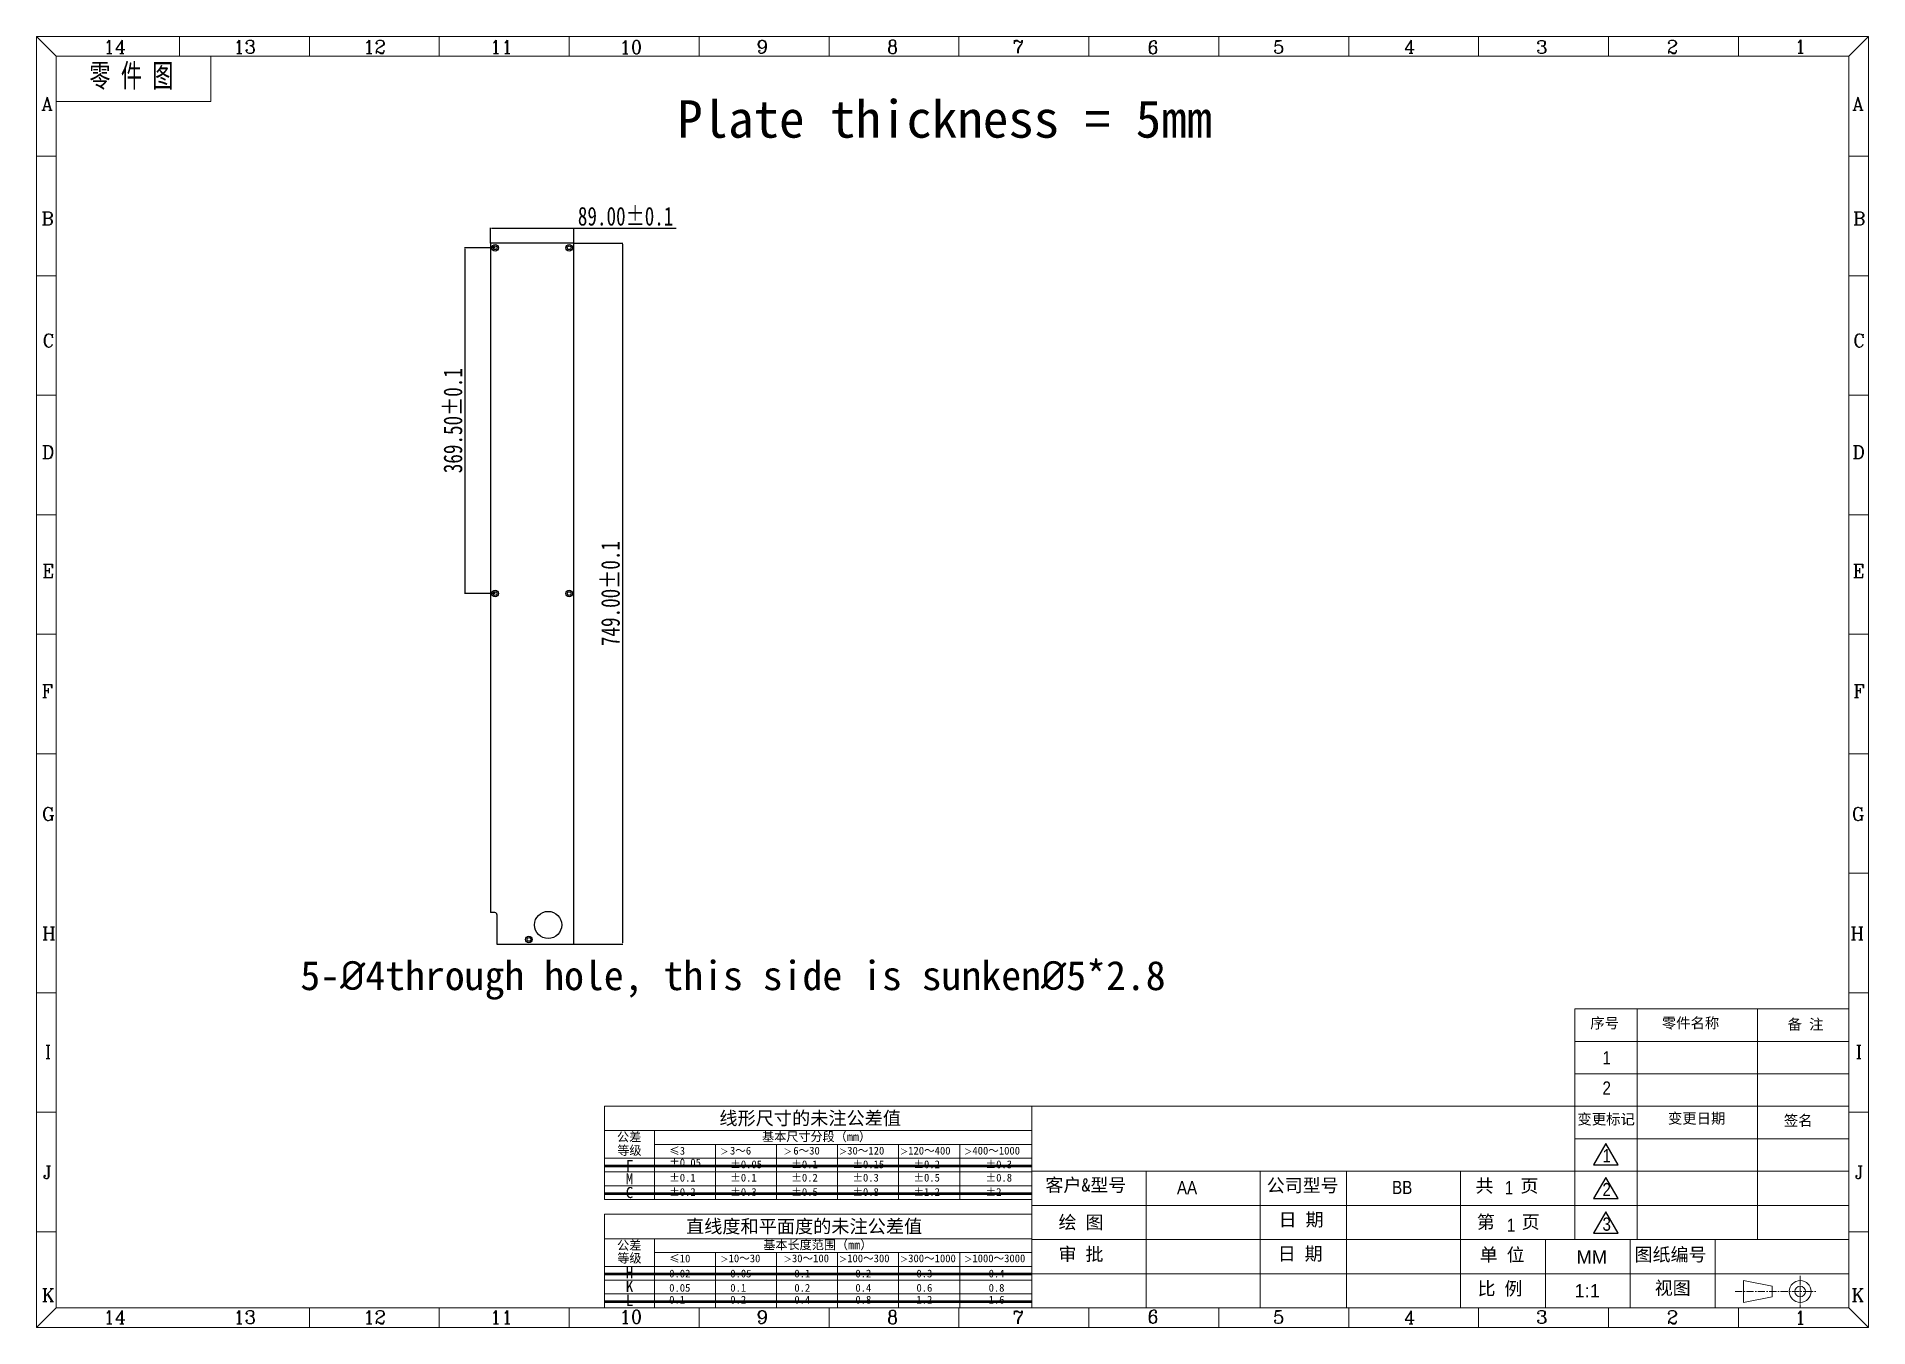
# Model space of a CAD drawing. Header units: inches. Extents: x 134 to 2090, y 206 to 1585.
import ezdxf

# ---------------------------------------------------------------- set-up
doc = ezdxf.new("R2010")
doc.units = ezdxf.units.IN
doc.header["$MEASUREMENT"] = 0
doc.linetypes.add('CENTER', pattern=[0.6, 0.375, -0.075, 0.075, -0.075])
doc.layers.add('Dim', color=6, linetype='Continuous')
doc.layers.add('图档', color=8, linetype='Continuous', lineweight=9)
doc.styles.add('BT', font='swissc.ttf')
doc.styles.add('Song', font='', dxfattribs={"width": 0.75})
doc.styles.add('T1', font='complex.shx', dxfattribs={"height": 3, "bigfont": 'tssdchn'})
doc.styles.add('xs', font='', dxfattribs={"width": 0.67})
doc.styles.add('宋体', font='')
doc.styles.get('Song').set_extended_font_data('SimSun')
doc.styles.get('xs').set_extended_font_data('NSimSun')
doc.styles.get('宋体').set_extended_font_data('SimSun')
doc.dimstyles.new('副本 Song', dxfattribs={"dimtxt": 20, "dimasz": 1.2, "dimexe": 0.5, "dimexo": 0, "dimgap": 2, "dimtad": 1, "dimzin": 1, "dimdsep": 46, "dimtxsty": 'Song', "dimcen": 0, "dimclrd": 25, "dimclre": 25, "dimclrt": 6, "dimazin": 2, "dimtol": 1, "dimtp": 0.1, "dimtm": 0.1, "dimtfac": 1, "dimtofl": 0, "dimtmove": 0, "dimatfit": 3, "dimfxl": 1.25, "dimarcsym": 0})

# ---------------------------------------------------------------- blocks, each defined once
blk = doc.blocks.new('形位公差')
at = {"layer": '图档', "color": 4}
for p, q in [((-69.3, 15.16), (0, 15.16)), ((-69.3, 15.16), (-69.3, 0)), ((0, 15.16), (0, 0)), ((-69.3, 11.2), (0, 11.2)), ((-61.2, 11.2), (-61.2, 0)), ((-61.2, 8.96), (0, 8.96)), ((-51.3, 8.96), (-51.3, 0)), ((-41.4, 8.96), (-41.4, 0)), ((-31.5, 8.96), (-31.5, 0)), ((-21.6, 8.96), (-21.6, 0)), ((-11.7, 8.96), (-11.7, 0)), ((-69.3, 6.72), (0, 6.72)), ((-69.3, 4.48), (0, 4.48)), ((-69.3, 2.24), (0, 2.24)), ((-69.3, 0), (0, 0))]:
    blk.add_line(p, q, dxfattribs=at)
at = {"layer": '图档', "color": 4, "style": '宋体'}
for s, height, p in [('直线度和平面度的未注公差值', 2.16, (-56.08, 12.13)), ('等级', 1.44, (-67.22, 7.33)), ('公差', 1.44, (-67.25, 9.4)), ('基本长度范围（mm）', 1.44, (-43.55, 9.49)), ('H', 1.8, (-65.84, 4.8)), ('0.02', 1.26, (-58.8, 4.93)), ('≤10', 1.26, (-58.8, 7.37)), ('＞', 0.945, (-50.52, 7.39)), ('10～30', 1.26, (-49.17, 7.39)), ('0.05', 1.26, (-48.9, 4.93)), ('＞', 0.945, (-40.25, 7.39)), ('30～100', 1.26, (-38.9, 7.39)), ('0.1', 1.26, (-38.51, 4.93)), ('＞', 0.945, (-31.29, 7.39)), ('100～300', 1.26, (-29.94, 7.39)), ('0.2', 1.26, (-28.61, 4.93)), ('＞', 0.945, (-21.39, 7.39)), ('300～1000', 1.26, (-20.05, 7.39)), ('0.3', 1.26, (-18.71, 4.93)), ('＞', 0.945, (-10.98, 7.39)), ('1000～3000', 1.26, (-9.64, 7.39)), ('0.4', 1.26, (-7.01, 4.93)), ('K', 1.8, (-65.85, 2.55)), ('0.05', 1.26, (-58.8, 2.61)), ('0.1', 1.26, (-48.9, 2.61)), ('0.2', 1.26, (-38.51, 2.61)), ('0.4', 1.26, (-28.61, 2.61)), ('0.6', 1.26, (-18.71, 2.61)), ('0.8', 1.26, (-7.01, 2.61)), ('L', 1.8, (-65.85, 0.31)), ('0.1', 1.26, (-58.8, 0.68)), ('0.2', 1.26, (-48.9, 0.68)), ('0.4', 1.26, (-38.51, 0.68)), ('0.8', 1.26, (-28.61, 0.68)), ('1.2', 1.26, (-18.71, 0.68)), ('1.6', 1.26, (-7.01, 0.68))]:
    blk.add_text(s, height=height, dxfattribs=at).set_placement(p)
blk = doc.blocks.new('线形公差')
at = {"layer": '图档', "color": 151}
for p, q in [((-69.3, 15.16), (0, 15.16)), ((-69.3, 15.16), (-69.3, 0)), ((0, 15.16), (0, 0)), ((-69.3, 11.2), (0, 11.2)), ((-61.2, 11.2), (-61.2, 0)), ((-61.2, 8.96), (0, 8.96)), ((-51.3, 8.96), (-51.3, 0)), ((-41.4, 8.96), (-41.4, 0)), ((-31.5, 8.96), (-31.5, 0)), ((-21.6, 8.96), (-21.6, 0)), ((-11.7, 8.96), (-11.7, 0)), ((-69.3, 6.72), (0, 6.72)), ((-69.3, 4.48), (0, 4.48)), ((-69.3, 2.24), (0, 2.24)), ((-69.3, 0), (0, 0))]:
    blk.add_line(p, q, dxfattribs=at)
at = {"layer": '图档', "color": 151, "style": '宋体'}
for s, height, p in [('线形尺寸的未注公差值', 2.16, (-50.67, 12.13)), ('公差', 1.44, (-67.26, 9.42)), ('等级', 1.44, (-67.22, 7.25)), ('基本尺寸分段（mm）', 1.44, (-43.75, 9.49)), ('F', 1.8, (-65.84, 4.6)), ('≤3', 1.26, (-58.8, 7.29)), ('%%P0.05', 1.26, (-58.8, 5.39)), ('＞', 0.945, (-50.52, 7.31)), ('3～6', 1.26, (-48.95, 7.31)), ('%%P0.05', 1.26, (-48.9, 5.09)), ('＞', 0.945, (-40.25, 7.31)), ('%%P0.1', 1.26, (-39, 5.09)), ('6～30', 1.26, (-38.68, 7.31)), ('＞', 0.945, (-31.29, 7.31)), ('30～120', 1.26, (-29.94, 7.31)), ('%%P0.15', 1.26, (-29.1, 5.09)), ('＞', 0.945, (-21.39, 7.31)), ('120～400', 1.26, (-20.05, 7.31)), ('%%P0.2', 1.26, (-19.2, 5.09)), ('＞', 0.945, (-10.98, 7.31)), ('400～1000', 1.26, (-9.64, 7.31)), ('%%P0.3', 1.26, (-7.5, 5.09)), ('M', 1.8, (-65.85, 2.47)), ('%%P0.1', 1.26, (-58.8, 2.93)), ('%%P0.1', 1.26, (-48.9, 2.93)), ('%%P0.2', 1.26, (-39, 2.93)), ('%%P0.3', 1.26, (-29.1, 2.93)), ('%%P0.5', 1.26, (-19.2, 2.93)), ('%%P0.8', 1.26, (-7.5, 2.93)), ('C', 1.8, (-65.85, 0.25)), ('%%P0.2', 1.26, (-58.8, 0.61)), ('%%P0.3', 1.26, (-48.9, 0.61)), ('%%P0.5', 1.26, (-39, 0.61)), ('%%P0.8', 1.26, (-29.1, 0.61)), ('%%P1.2', 1.26, (-19.2, 0.61)), ('%%P2', 1.26, (-7.5, 0.61))]:
    blk.add_text(s, height=height, dxfattribs=at).set_placement(p)
blk = doc.blocks.new('2')
at = {"color": 1, "lineweight": 50}
for p, q in [((-1097.5, 1641.46), (-1029.76, 1641.46)), ((-1097.5, 1637.08), (-1029.76, 1637.08)), ((-1097.5, 1624.31), (-1029.76, 1624.31)), ((-1097.5, 1619.93), (-1029.76, 1619.93))]:
    blk.add_line(p, q, dxfattribs=at)
for points in [[(-938.77, 1644.99), (-940.72, 1641.61), (-936.82, 1641.61)], [(-938.77, 1639.63), (-940.72, 1636.26), (-936.82, 1636.26)], [(-938.77, 1634.15), (-940.72, 1630.78), (-936.82, 1630.78)]]:
    blk.add_lwpolyline(points, close=True)
at = {"layer": '图档', "color": 4}
for p, q in [((-1187.5, 1820.46), (-1187.5, 1615.85)), ((-897.18, 1820.46), (-1187.5, 1820.46)), ((-1187.5, 1820.46), (-1184.4, 1817.36)), ((-1164.86, 1817.36), (-1164.86, 1820.46)), ((-1144.27, 1817.36), (-1144.27, 1820.46)), ((-1123.68, 1817.36), (-1123.68, 1820.46)), ((-1103.09, 1817.36), (-1103.09, 1820.46)), ((-1082.5, 1817.36), (-1082.5, 1820.46)), ((-1061.91, 1817.36), (-1061.91, 1820.46)), ((-1041.31, 1817.36), (-1041.31, 1820.46)), ((-1020.72, 1817.36), (-1020.72, 1820.46)), ((-1000.13, 1817.36), (-1000.13, 1820.46)), ((-979.54, 1817.36), (-979.54, 1820.46)), ((-958.95, 1817.36), (-958.95, 1820.46)), ((-938.36, 1817.36), (-938.36, 1820.46)), ((-917.77, 1817.36), (-917.77, 1820.46)), ((-897.18, 1820.46), (-900.28, 1817.36)), ((-897.18, 1615.85), (-897.18, 1820.46)), ((-1184.4, 1817.36), (-1184.4, 1618.95)), ((-900.28, 1817.36), (-1184.4, 1817.36)), ((-1159.87, 1817.36), (-1159.87, 1810.19)), ((-900.28, 1618.95), (-900.28, 1817.36)), ((-1184.4, 1810.19), (-1159.87, 1810.19)), ((-1184.4, 1801.52), (-1187.5, 1801.52)), ((-900.28, 1801.52), (-897.18, 1801.52)), ((-1184.4, 1782.57), (-1187.5, 1782.57)), ((-900.28, 1782.57), (-897.18, 1782.57)), ((-1184.4, 1763.63), (-1187.5, 1763.63)), ((-900.28, 1763.63), (-897.18, 1763.63)), ((-1184.4, 1744.68), (-1187.5, 1744.68)), ((-900.28, 1744.68), (-897.18, 1744.68)), ((-1184.4, 1725.74), (-1187.5, 1725.74)), ((-900.28, 1725.74), (-897.18, 1725.74)), ((-1184.4, 1706.79), (-1187.5, 1706.79)), ((-900.28, 1706.79), (-897.18, 1706.79)), ((-900.28, 1687.84), (-897.18, 1687.84)), ((-1184.4, 1668.9), (-1187.5, 1668.9)), ((-900.28, 1668.9), (-897.18, 1668.9)), ((-943.72, 1666.32), (-900.35, 1666.32)), ((-943.72, 1650.92), (-943.72, 1666.32)), ((-933.84, 1650.92), (-933.84, 1666.32)), ((-914.75, 1629.77), (-914.75, 1666.32)), ((-943.72, 1661.19), (-900.35, 1661.19)), ((-943.72, 1656.05), (-900.35, 1656.05)), ((-1184.4, 1649.95), (-1187.5, 1649.95)), ((-1029.76, 1618.95), (-1029.76, 1650.92)), ((-1029.76, 1650.92), (-900.28, 1650.92)), ((-943.72, 1629.77), (-943.72, 1650.92)), ((-933.82, 1629.77), (-933.82, 1650.92)), ((-900.28, 1649.95), (-897.18, 1649.95)), ((-943.72, 1645.75), (-900.28, 1645.75)), ((-900.28, 1618.95), (-900.28, 1643.54)), ((-1029.76, 1640.59), (-900.28, 1640.59)), ((-1011.66, 1618.95), (-1011.66, 1640.59)), ((-993.58, 1618.95), (-993.58, 1640.59)), ((-979.89, 1618.95), (-979.89, 1640.59)), ((-961.8, 1618.95), (-961.8, 1640.59)), ((-1029.76, 1635.18), (-900.28, 1635.18)), ((-1184.4, 1631.01), (-1187.5, 1631.01)), ((-1029.76, 1629.77), (-900.28, 1629.77)), ((-948.37, 1618.95), (-948.37, 1629.77)), ((-934.93, 1618.95), (-934.93, 1629.77)), ((-921.44, 1618.95), (-921.44, 1629.77)), ((-900.28, 1631.01), (-897.18, 1631.01)), ((-1029.76, 1624.36), (-900.28, 1624.36)), ((-1187.5, 1615.85), (-1184.4, 1618.95)), ((-1184.4, 1618.95), (-900.28, 1618.95)), ((-1144.27, 1618.95), (-1144.27, 1615.85)), ((-1123.68, 1618.95), (-1123.68, 1615.85)), ((-1103.09, 1618.95), (-1103.09, 1615.85)), ((-1082.5, 1618.95), (-1082.5, 1615.85)), ((-1061.91, 1618.95), (-1061.91, 1615.85)), ((-1041.31, 1618.95), (-1041.31, 1615.85)), ((-1020.72, 1618.95), (-1020.72, 1615.85)), ((-1000.13, 1618.95), (-1000.13, 1615.85)), ((-979.54, 1618.95), (-979.54, 1615.85)), ((-958.95, 1618.95), (-958.95, 1615.85)), ((-938.36, 1618.95), (-938.36, 1615.85)), ((-917.77, 1618.95), (-917.77, 1615.85)), ((-897.18, 1615.85), (-900.28, 1618.95)), ((-1187.5, 1615.85), (-897.18, 1615.85))]:
    blk.add_line(p, q, dxfattribs=at)
at = {"layer": '图档'}
for p, q in [((-943.72, 1661.19), (-900.35, 1661.19)), ((-916.98, 1623.28), (-916.98, 1619.81)), ((-916.98, 1623.28), (-912.44, 1622.39)), ((-916.98, 1619.81), (-912.44, 1620.7)), ((-912.44, 1622.39), (-912.44, 1620.7)), ((-999.88, 1618.95), (-900.28, 1618.95))]:
    blk.add_line(p, q, dxfattribs=at)
at = {"layer": '图档', "color": 1, "linetype": 'CENTER'}
blk.add_line((-907.98, 1619.07), (-907.98, 1624.02), dxfattribs=at)
at = {"layer": '图档', "color": 1, "linetype": 'CENTER', "ltscale": 3}
blk.add_line((-918.29, 1621.54), (-905.5, 1621.54), dxfattribs=at)
at = {"layer": '图档'}
for radius in [1.74, 0.845]:
    blk.add_circle((-907.98, 1621.54), radius, dxfattribs=at)
at = {"layer": '图档', "xscale": 0.9774952991901956, "yscale": 0.9774952991913323, "zscale": 0.9774952991901956}
for name, p in [('线形公差', (-1029.76, 1636.1)), ('形位公差', (-1029.76, 1618.95))]:
    blk.add_blockref(name, p, dxfattribs=at)
at = {"layer": 'Dim', "color": 2, "style": 'BT'}
for s, height, p in [('AA', 2.088, (-1006.76, 1636.96, 0)), ('BB', 2.088, (-972.66, 1636.99, 0)), ('1', 2.09, (-954.81, 1636.94, 0)), ('1', 2.09, (-954.46, 1631.01, 0))]:
    blk.add_text(s, height=height, dxfattribs=at).set_placement(p)
at = {"layer": '图档', "color": 4, "style": 'T1'}
for s, height, p in [('14', 2.093, (-1176.92, 1817.8)), ('13', 2.093, (-1156.33, 1817.8)), ('12', 2.093, (-1135.74, 1817.8)), ('11', 2.093, (-1115.65, 1817.8)), ('10', 2.093, (-1095.12, 1817.74)), ('9', 2.09, (-1073.4, 1817.8)), ('8', 2.09, (-1052.73, 1817.8)), ('7', 2.09, (-1032.83, 1817.82)), ('6', 2.09, (-1011.45, 1817.72)), ('5', 2.09, (-991.54, 1817.78)), ('4', 2.09, (-970.79, 1817.82)), ('3', 2.09, (-949.84, 1817.77)), ('2', 2.09, (-929.13, 1817.81)), ('1', 2.09, (-908.86, 1817.85)), ('A', 2.09, (-1186.75, 1808.8)), ('A', 2.09, (-899.72, 1808.8)), ('B', 2.09, (-1186.75, 1790.58)), ('B', 2.09, (-899.62, 1790.58)), ('C', 2.09, (-1186.58, 1771.23)), ('C', 2.09, (-899.59, 1771.23)), ('D', 2.09, (-1186.67, 1753.56)), ('D', 2.09, (-899.71, 1753.56)), ('E', 2.09, (-1186.61, 1734.73)), ('E', 2.09, (-899.67, 1734.73)), ('F', 2.09, (-1186.72, 1715.69)), ('F', 2.09, (-899.55, 1715.69)), ('G', 2.09, (-1186.67, 1696.19)), ('G', 2.09, (-899.81, 1696.19)), ('H', 2.09, (-1186.65, 1677.27)), ('H', 2.09, (-900.02, 1677.27)), ('I', 2.09, (-1186.19, 1658.47)), ('I', 2.09, (-899.18, 1658.47)), ('J', 2.09, (-1186.46, 1639.38)), ('J', 2.09, (-899.31, 1639.38)), ('K', 2.09, (-1186.71, 1619.94)), ('K', 2.09, (-899.87, 1619.94)), ('14', 2.093, (-1176.92, 1616.42)), ('13', 2.093, (-1156.33, 1616.42)), ('12', 2.093, (-1135.74, 1616.42)), ('11', 2.093, (-1115.65, 1616.42)), ('10', 2.093, (-1095.12, 1616.48)), ('9', 2.09, (-1073.4, 1616.42)), ('8', 2.09, (-1052.73, 1616.42)), ('7', 2.09, (-1032.83, 1616.4)), ('6', 2.09, (-1011.45, 1616.5)), ('5', 2.09, (-991.54, 1616.44)), ('4', 2.09, (-970.79, 1616.4)), ('3', 2.09, (-949.84, 1616.45)), ('2', 2.09, (-929.13, 1616.41)), ('1', 2.09, (-908.86, 1616.37))]:
    blk.add_text(s, height=height, dxfattribs=at).set_placement(p)
at = {"layer": '图档', "attachment_point": 1}
for s, insert, char_height, style in [('{\\H1.127x;\\C4;零\\fKaiTi_GB2312|b0|i0|c134|p49; \\fNSimSun|b0|i0|c134|p49;件\\fKaiTi_GB2312|b0|i0|c134|p49; \\fNSimSun|b0|i0|c134|p49;图}', (-1179.13, 1816.11), 3.22943, 'xs'), ('{\\fSwis721 BT|b0|i0|c0|p34;MM}', (-943.44, 1628.06), 2.0878, 'BT'), ('{\\fSwis721 BT|b0|i0|c0|p34;1:1}', (-943.76, 1622.7), 2.0878, 'BT')]:
    blk.add_mtext(s, dxfattribs=dict(at, insert=insert, char_height=char_height, style=style))
at = {"layer": '图档', "attachment_point": 1, "style": 'BT'}
for s, insert, char_height, width in [('序号', (-941.26, 1664.92), 1.67, 22.8967), ('{\\fSimSun|b0|i0|c134|p2;零件名称}', (-929.92, 1664.93), 1.6703, 22.8967), ('{\\fKaiTi_GB2312|b0|i0|c134|p49;备 注}', (-909.98, 1664.72), 1.6703, 22.8967), ('1', (-939.33, 1659.62), 2.09, 28.6209), ('2', (-939.32, 1654.83), 2.09, 28.6209), ('变更标记', (-943.3, 1649.69), 1.67, 22.8967), ('变更日期', (-928.95, 1649.82), 1.67, 22.8967), ('签名', (-910.58, 1649.48), 1.67, 22.8967), ('1', (-939.32, 1644.1), 2.09, 28.6209), ('{\\fSimSun|b0|i0|c134|p2;客户\\fKaiTi_GB2312|b0|i0|c134|p49;&\\fSimSun|b0|i0|c134|p2;型号}', (-1027.61, 1639.46), 2.0878, 28.6209), ('{\\fKaiTi_GB2312|b0|i0|c134|p49; 公司型号}', (-993.95, 1639.4), 2.0878, 28.6209), ('{\\fSimSun|b0|i0|c134|p2;共\\fKaiTi_GB2312|b0|i0|c134|p49;   \\fSimSun|b0|i0|c134|p2;页}', (-959.43, 1639.34, 0), 2.0878, 28.6209), ('2', (-939.32, 1638.74), 2.09, 28.6209), ('{\\fKaiTi_GB2312|b0|i0|c134|p49;绘 图}', (-1025.53, 1633.56), 2.0878, 28.6209), ('{\\fKaiTi_GB2312|b0|i0|c134|p49;日 期}', (-990.65, 1633.98), 2.0878, 28.6209), ('{\\fKaiTi_GB2312|b0|i0|c134|p49;第   页}', (-959.23, 1633.6, 0), 2.0878, 28.6209), ('3', (-939.32, 1633.26), 2.09, 28.6209), ('{\\fKaiTi_GB2312|b0|i0|c134|p49;审 批}', (-1025.53, 1628.5), 2.0878, 28.6209), ('{\\fKaiTi_GB2312|b0|i0|c134|p49;日 期}', (-990.8, 1628.57), 2.0878, 28.6209), ('{\\fKaiTi_GB2312|b0|i0|c134|p49;单 位}', (-958.78, 1628.4), 2.0878, 28.6209), ('{\\fSimSun|b0|i0|c134|p2;图纸编号}', (-934.23, 1628.44), 2.0878, 28.6209), ('{\\fKaiTi_GB2312|b0|i0|c134|p49;比 例}', (-959.12, 1623.05), 2.0878, 28.6209), ('视图', (-931.04, 1623.14, 0), 2.088, 28.6209)]:
    blk.add_mtext(s, dxfattribs=dict(at, insert=insert, char_height=char_height, width=width))
blk = doc.blocks.new('*D5')
at = {"color": 25, "lineweight": -2}
for p, q in [((623.7, 1359.6), (590.8, 1359.6)), ((591.3, 1358.4), (591.3, 991.3)), ((623.7, 990.1), (590.8, 990.1))]:
    blk.add_line(p, q, dxfattribs=at)
at = {"color": 25}
for points in [[(591.1, 1358.4), (591.5, 1358.4), (591.3, 1359.6)], [(591.1, 991.3), (591.5, 991.3), (591.3, 990.1)]]:
    blk.add_solid(points, dxfattribs=at)
at = {"layer": 'Defpoints', "color": 0}
for p in [(623.7, 1359.6), (591.3, 990.1), (623.7, 990.1)]:
    blk.add_point(p, dxfattribs=at)
at = {"color": 6, "insert": (578.6, 1174.8), "char_height": 20, "attachment_point": 5, "rotation": 90, "style": 'Song'}
blk.add_mtext('369.50±0.1', dxfattribs=at)
blk = doc.blocks.new('*D6')
at = {"color": 25, "lineweight": -2}
for p, q in [((618.7, 1364.6), (618.7, 1380.8)), ((619.9, 1380.3), (706.5, 1380.3)), ((707.7, 1364.6), (707.7, 1380.8)), ((707.7, 1380.3), (817.1, 1380.3))]:
    blk.add_line(p, q, dxfattribs=at)
at = {"color": 25}
for points in [[(619.9, 1380.5), (619.9, 1380.1), (618.7, 1380.3)], [(706.5, 1380.5), (706.5, 1380.1), (707.7, 1380.3)]]:
    blk.add_solid(points, dxfattribs=at)
at = {"layer": 'Defpoints', "color": 0}
for p in [(707.7, 1380.3), (618.7, 1364.6), (707.7, 1364.6)]:
    blk.add_point(p, dxfattribs=at)
at = {"color": 6, "insert": (763, 1393.1), "char_height": 20, "attachment_point": 5, "style": 'Song'}
blk.add_mtext('89.00±0.1', dxfattribs=at)
blk = doc.blocks.new('*D7')
at = {"color": 25, "lineweight": -2}
for p, q in [((707.7, 1364.6), (760.1, 1364.6)), ((759.6, 1363.4), (759.6, 616.8)), ((707.7, 615.6), (760.1, 615.6))]:
    blk.add_line(p, q, dxfattribs=at)
at = {"color": 25}
for points in [[(759.4, 1363.4), (759.8, 1363.4), (759.6, 1364.6)], [(759.4, 616.8), (759.8, 616.8), (759.6, 615.6)]]:
    blk.add_solid(points, dxfattribs=at)
at = {"layer": 'Defpoints', "color": 0}
for p in [(707.7, 1364.6), (707.7, 615.6), (759.6, 615.6)]:
    blk.add_point(p, dxfattribs=at)
at = {"color": 6, "insert": (746.9, 990.1), "char_height": 20, "attachment_point": 5, "rotation": 90, "style": 'Song'}
blk.add_mtext('749.00±0.1', dxfattribs=at)

msp = doc.modelspace()

# ---------------------------------------------------------------- linework, layer by layer
at = {"color": 7, "linetype": 'Continuous', "lineweight": 25}
for p, q in [((707.736, 1364.572), (618.736, 1364.572)), ((618.736, 1364.572), (618.736, 649.272)), ((707.736, 615.572), (707.736, 1364.572)), ((623.436, 649.272), (618.736, 649.272)), ((625.436, 647.272), (625.436, 615.572)), ((625.436, 615.572), (707.736, 615.572))]:
    msp.add_line(p, q, dxfattribs=at)
at = {"color": 1, "linetype": 'Continuous', "lineweight": 25}
for centre, radius in [((623.736, 1359.572), 3.5), ((623.736, 1359.572), 2), ((702.736, 1359.572), 3.5), ((702.736, 1359.572), 2), ((623.736, 990.072), 3.5), ((623.736, 990.072), 2), ((702.736, 990.072), 3.5), ((702.736, 990.072), 2), ((659.736, 620.572), 3.5), ((659.736, 620.572), 2)]:
    msp.add_circle(centre, radius, dxfattribs=at)
msp.add_circle((680.236, 636.072), 14.5)
at = {"color": 7, "linetype": 'Continuous', "lineweight": 25}
msp.add_arc((623.436, 647.272), 2, 0, 90, dxfattribs=at)

# ---------------------------------------------------------------- block references
at = {"color": 4, "xscale": 6.739199999994525, "yscale": 6.739199999999982, "zscale": 6.739199999999998}
msp.add_blockref('2', (8136.682, -10683.376), dxfattribs=at)

# ---------------------------------------------------------------- texts
at = {"layer": 'Dim', "color": 2, "width": 1330.97564, "attachment_point": 1, "style": 'BT'}
for s, insert, char_height in [('{\\fSimSun|b1|i0|c134|p2;Plate thickness = 5mm}', (818.058, 1517.143), 40), ('{\\fSimSun|b1|i0|c134|p2;\\C1;5-\\fISOCPEUR|b1|i0|c0|p34;%%C\\fSimSun|b1|i0|c134|p2;4through hole, this side is sunken\\fISOCPEUR|b1|i0|c0|p34;%%C\\fSimSun|b1|i0|c134|p2;5*2.8}', (415.53, 597.65), 31.2)]:
    msp.add_mtext(s, dxfattribs=dict(at, insert=insert, char_height=char_height))

# ---------------------------------------------------------------- dimensions: what is measured, and where the dimension line sits
at = {"color": 31}
dim = msp.add_linear_dim(base=(707.736, 1380.285), p1=(618.736, 1364.572), p2=(707.736, 1364.572), dimstyle='副本 Song', override={"dimarcsym": 2}, dxfattribs=at)
dim.commit()
dim.dimension.update_dxf_attribs({"geometry": '*D6', "text_midpoint": (763.017, 1393.067)})
for base, p1, p2, picture, middle in [((591.34, 990.072), (623.736, 1359.572), (623.736, 990.072), '*D5', (578.558, 1174.822)), ((759.635, 615.572), (707.736, 1364.572), (707.736, 615.572), '*D7', (746.853, 990.072))]:
    dim = msp.add_linear_dim(base=base, p1=p1, p2=p2, angle=90, dimstyle='副本 Song', override={"dimarcsym": 2}, dxfattribs=at)
    dim.commit()
    dim.dimension.update_dxf_attribs({"geometry": picture, "text_midpoint": middle})

doc.saveas('drawing.dxf')
